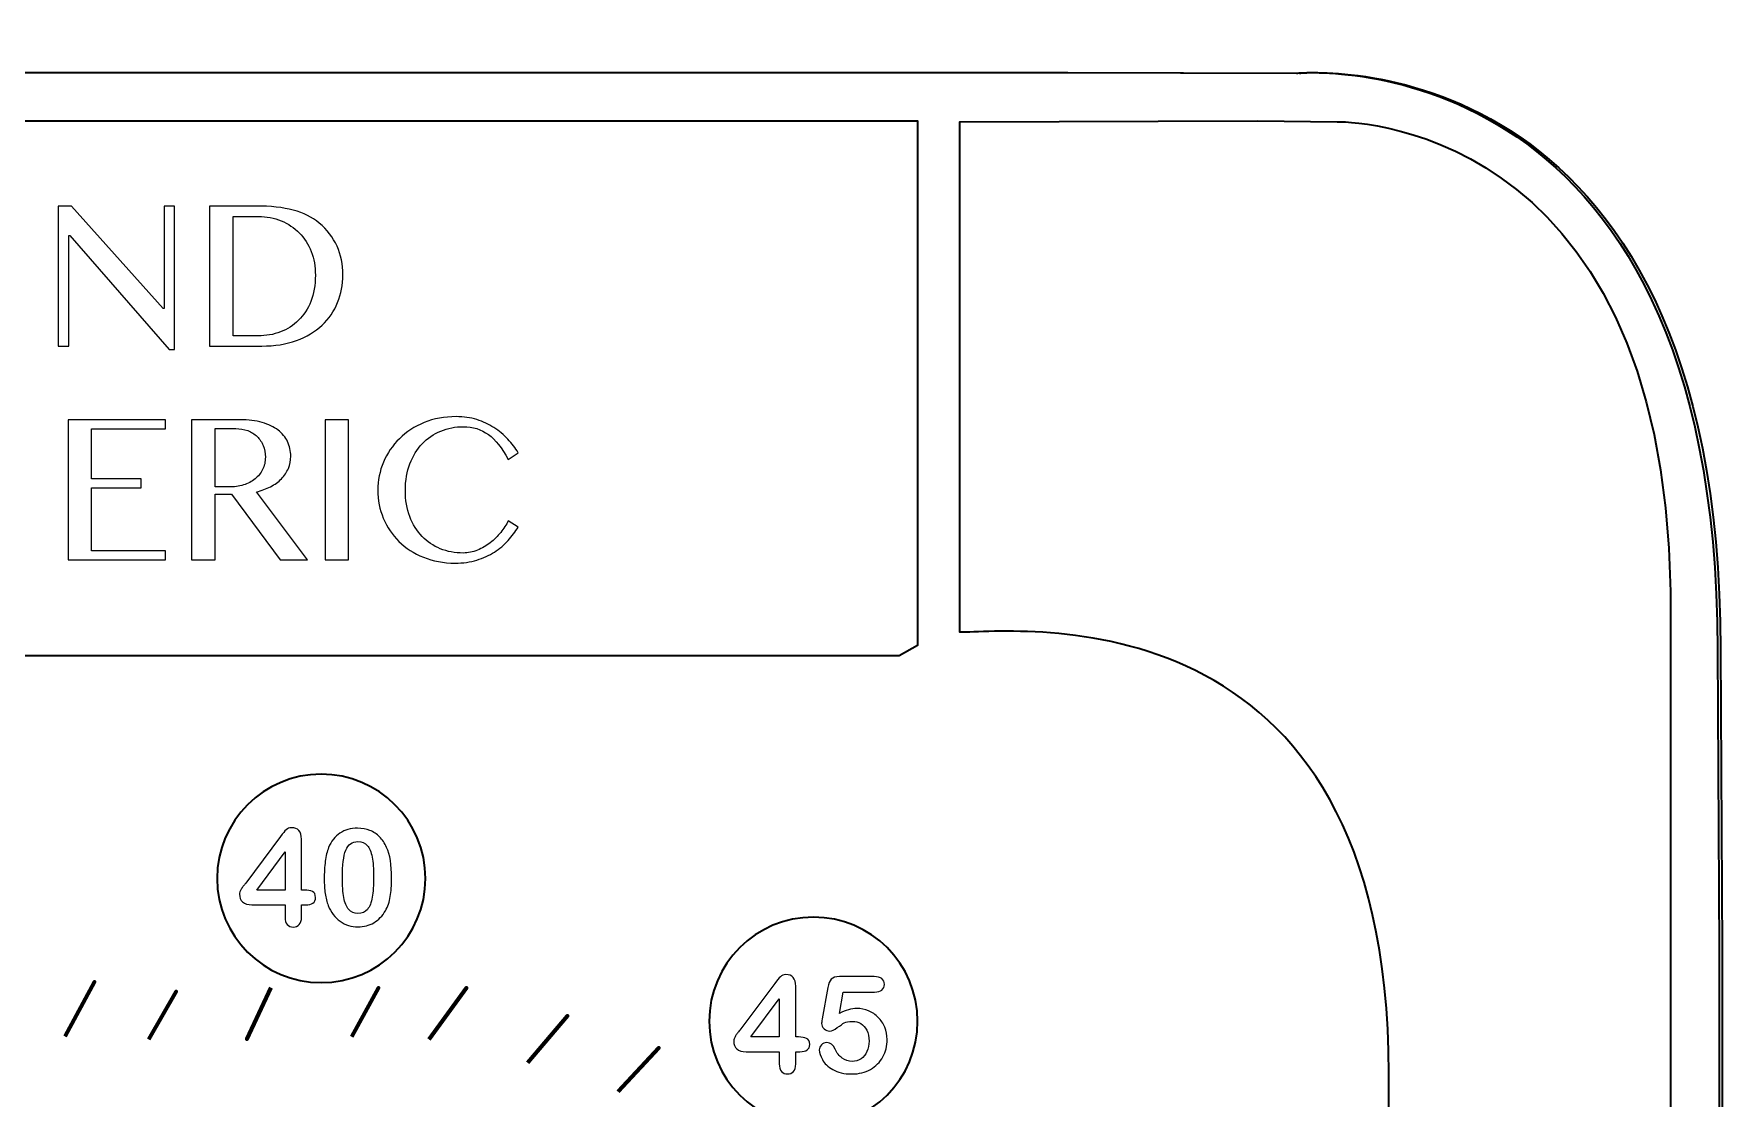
# Model space of a CAD drawing. Header units: millimetres. Extents: x -62 to 70, y -68 to 76.
# Drawn here: x 21.12 to 69.73, y 45.47 to 76.12 of the extents above; entities that cross this region are included whole.
import ezdxf

# ---------------------------------------------------------------- set-up
doc = ezdxf.new("R2010")
doc.units = ezdxf.units.MM
doc.header["$MEASUREMENT"] = 0
for name, color, linetype in [('Decorations', 7, 'Continuous'), ('Gold Things', 7, 'Continuous'), ('Parts Outlines', 7, 'Continuous'), ('Text', 7, 'Continuous')]:
    doc.layers.add(name, color=color, linetype=linetype)

msp = doc.modelspace()

# ---------------------------------------------------------------- linework, layer by layer
at = {"layer": 'Decorations', "color": 250, "lineweight": 35}
for points in [[(57.4786, 74.9836), (57.4786, 74.9836), (69.594, 76.1162), (69.594, 58.3755)], [(69.594, 58.3755), (69.594, 58.3755), (69.6453, 49.7414), (69.6453, 49.7414)]]:
    msp.add_open_spline(points, degree=3, dxfattribs=at)
for points, knots in [([(-49.979, 74.9836), (-49.979, 74.9836), (-46.3902, 74.9981), (-46.3902, 74.9981), (-46.3902, 74.9981), (-46.3902, 74.9981), (50.8, 74.9998), (50.8, 74.9998), (50.8, 74.9998), (50.8, 74.9998), (57.4786, 74.9836), (57.4786, 74.9836)], [0, 0, 0, 0, 0.25, 0.25, 0.25, 0.25, 0.5, 0.5, 0.5, 0.5, 1, 1, 1, 1]), ([(32.3983, 51.7995), (32.3983, 50.1426), (31.0554, 48.7994), (29.3983, 48.7994), (29.3983, 48.7994), (27.7416, 48.7994), (26.3984, 50.1426), (26.3984, 51.7995), (26.3984, 51.7995), (26.3984, 53.4563), (27.7416, 54.7995), (29.3983, 54.7995), (29.3983, 54.7995), (31.0554, 54.7995), (32.3983, 53.4563), (32.3983, 51.7995)], [0, 0, 0, 0, 0.2, 0.2, 0.2, 0.2, 0.4, 0.4, 0.4, 0.4, 0.6, 0.6, 0.6, 0.6, 1, 1, 1, 1]), ([(46.5666, 47.6837), (46.5666, 46.0267), (45.2237, 44.6835), (43.5666, 44.6835), (43.5666, 44.6835), (41.9099, 44.6835), (40.5667, 46.0267), (40.5667, 47.6837), (40.5667, 47.6837), (40.5667, 49.3404), (41.9099, 50.6837), (43.5666, 50.6837), (43.5666, 50.6837), (45.2237, 50.6837), (46.5666, 49.3404), (46.5666, 47.6837)], [0, 0, 0, 0, 0.2, 0.2, 0.2, 0.2, 0.4, 0.4, 0.4, 0.4, 0.6, 0.6, 0.6, 0.6, 1, 1, 1, 1]), ([(69.6453, 49.7414), (69.6453, 49.7414), (69.6453, -42.0398), (69.6453, -42.0398), (69.6453, -42.0398), (69.6453, -42.0398), (69.6453, -42.9272), (69.6453, -42.9272)], [0, 0, 0, 0, 0.3333333, 0.3333333, 0.3333333, 0.3333333, 1, 1, 1, 1])]:
    msp.add_open_spline(points, degree=3, knots=knots, dxfattribs=at)
at = {"layer": 'Decorations', "color": 250}
for points, knots in [([(28.3541, 50.6861), (28.3541, 50.6861), (28.3541, 51.0385), (28.3541, 51.0385), (28.3541, 51.0385), (28.3541, 51.0385), (27.4029, 51.0385), (27.4029, 51.0385), (27.4029, 51.0385), (27.2831, 51.0385), (27.1928, 51.0657), (27.1328, 51.12), (27.1328, 51.12), (27.0729, 51.1742), (27.0429, 51.2481), (27.0429, 51.3417), (27.0429, 51.3417), (27.0429, 51.3656), (27.0474, 51.3901), (27.0564, 51.4145), (27.0564, 51.4145), (27.065, 51.4393), (27.0784, 51.4652), (27.096, 51.4924), (27.096, 51.4924), (27.1136, 51.5194), (27.1322, 51.5456), (27.1508, 51.571), (27.1508, 51.571), (27.1701, 51.5963), (27.1935, 51.6271), (27.221, 51.6638), (27.221, 51.6638), (27.221, 51.6638), (28.2253, 53.0072), (28.2253, 53.0072), (28.2253, 53.0072), (28.2911, 53.0956), (28.3448, 53.1598), (28.3875, 53.1994), (28.3875, 53.1994), (28.4296, 53.2394), (28.4806, 53.2592), (28.5398, 53.2592), (28.5398, 53.2592), (28.7321, 53.2592), (28.8278, 53.1493), (28.8278, 52.9295), (28.8278, 52.9295), (28.8278, 52.9295), (28.8278, 51.4629), (28.8278, 51.4629), (28.8278, 51.4629), (28.8278, 51.4629), (28.9091, 51.4629), (28.9091, 51.4629), (28.9091, 51.4629), (29.0066, 51.4629), (29.0848, 51.4497), (29.1434, 51.4232), (29.1434, 51.4232), (29.202, 51.3966), (29.2316, 51.3386), (29.2316, 51.2488), (29.2316, 51.2488), (29.2316, 51.1756), (29.2075, 51.1222), (29.1592, 51.0886), (29.1592, 51.0886), (29.1114, 51.0552), (29.0394, 51.0385), (28.9436, 51.0385), (28.9436, 51.0385), (28.9436, 51.0385), (28.8278, 51.0385), (28.8278, 51.0385), (28.8278, 51.0385), (28.8278, 51.0385), (28.8278, 50.6861), (28.8278, 50.6861), (28.8278, 50.6861), (28.8278, 50.5888), (28.8065, 50.5164), (28.7634, 50.4692), (28.7634, 50.4692), (28.7203, 50.4217), (28.6632, 50.3981), (28.5908, 50.3981), (28.5908, 50.3981), (28.5202, 50.3981), (28.4633, 50.4224), (28.4192, 50.4709), (28.4192, 50.4709), (28.3758, 50.5197), (28.3541, 50.5913), (28.3541, 50.6861)], [0, 0, 0, 0, 0.04, 0.04, 0.04, 0.04, 0.08, 0.08, 0.08, 0.08, 0.12, 0.12, 0.12, 0.12, 0.16, 0.16, 0.16, 0.16, 0.2, 0.2, 0.2, 0.2, 0.24, 0.24, 0.24, 0.24, 0.28, 0.28, 0.28, 0.28, 0.32, 0.32, 0.32, 0.32, 0.36, 0.36, 0.36, 0.36, 0.4, 0.4, 0.4, 0.4, 0.44, 0.44, 0.44, 0.44, 0.48, 0.48, 0.48, 0.48, 0.52, 0.52, 0.52, 0.52, 0.56, 0.56, 0.56, 0.56, 0.6, 0.6, 0.6, 0.6, 0.64, 0.64, 0.64, 0.64, 0.68, 0.68, 0.68, 0.68, 0.72, 0.72, 0.72, 0.72, 0.76, 0.76, 0.76, 0.76, 0.8, 0.8, 0.8, 0.8, 0.84, 0.84, 0.84, 0.84, 0.88, 0.88, 0.88, 0.88, 0.92, 0.92, 0.92, 0.92, 1, 1, 1, 1]), ([(31.4237, 51.8078), (31.4237, 51.6006), (31.411, 51.4225), (31.3858, 51.2735), (31.3858, 51.2735), (31.3607, 51.1245), (31.3138, 50.9892), (31.2456, 50.868), (31.2456, 50.868), (31.1595, 50.719), (31.0485, 50.6039), (30.9121, 50.5231), (30.9121, 50.5231), (30.7757, 50.4423), (30.6241, 50.4019), (30.4574, 50.4019), (30.4574, 50.4019), (30.2651, 50.4019), (30.0932, 50.4561), (29.9409, 50.5648), (29.9409, 50.5648), (29.789, 50.6735), (29.6739, 50.8237), (29.5971, 51.0158), (29.5971, 51.0158), (29.5582, 51.1207), (29.5293, 51.2364), (29.511, 51.3636), (29.511, 51.3636), (29.4927, 51.4903), (29.4834, 51.6278), (29.4834, 51.7756), (29.4834, 51.7756), (29.4834, 51.9663), (29.4934, 52.1382), (29.5137, 52.291), (29.5137, 52.291), (29.5341, 52.4438), (29.5658, 52.5752), (29.6085, 52.6851), (29.6085, 52.6851), (29.6829, 52.867), (29.7914, 53.0057), (29.9334, 53.1009), (29.9334, 53.1009), (30.0756, 53.1963), (30.2451, 53.2441), (30.4422, 53.2441), (30.4422, 53.2441), (30.5724, 53.2441), (30.6902, 53.2229), (30.7964, 53.1805), (30.7964, 53.1805), (30.9025, 53.1383), (30.9958, 53.0765), (31.0761, 52.9948), (31.0761, 52.9948), (31.156, 52.9135), (31.2242, 52.8127), (31.2797, 52.6927), (31.2797, 52.6927), (31.3758, 52.4842), (31.4237, 52.1893), (31.4237, 51.8078)], [0, 0, 0, 0, 0.0588235, 0.0588235, 0.0588235, 0.0588235, 0.1176471, 0.1176471, 0.1176471, 0.1176471, 0.1764706, 0.1764706, 0.1764706, 0.1764706, 0.2352941, 0.2352941, 0.2352941, 0.2352941, 0.2941176, 0.2941176, 0.2941176, 0.2941176, 0.3529412, 0.3529412, 0.3529412, 0.3529412, 0.4117647, 0.4117647, 0.4117647, 0.4117647, 0.4705882, 0.4705882, 0.4705882, 0.4705882, 0.5294118, 0.5294118, 0.5294118, 0.5294118, 0.5882353, 0.5882353, 0.5882353, 0.5882353, 0.6470588, 0.6470588, 0.6470588, 0.6470588, 0.7058824, 0.7058824, 0.7058824, 0.7058824, 0.7647059, 0.7647059, 0.7647059, 0.7647059, 0.8235294, 0.8235294, 0.8235294, 0.8235294, 0.8823529, 0.8823529, 0.8823529, 0.8823529, 1, 1, 1, 1]), ([(27.5394, 51.4629), (27.5394, 51.4629), (27.5394, 51.4629), (27.5394, 51.4629), (27.5394, 51.4629), (27.5394, 51.4629), (28.3541, 51.4629), (28.3541, 51.4629), (28.3541, 51.4629), (28.3541, 51.4629), (28.3541, 52.5638), (28.3541, 52.5638), (28.3541, 52.5638), (28.3541, 52.5638), (27.5394, 51.4629), (27.5394, 51.4629)], [0, 0, 0, 0, 0.2, 0.2, 0.2, 0.2, 0.4, 0.4, 0.4, 0.4, 0.6, 0.6, 0.6, 0.6, 1, 1, 1, 1]), ([(30.9045, 51.8457), (30.9045, 51.8457), (30.9045, 51.8457), (30.9045, 51.8457), (30.9045, 51.8457), (30.9045, 52.0769), (30.8908, 52.266), (30.8628, 52.4133), (30.8628, 52.4133), (30.8349, 52.5604), (30.7881, 52.6715), (30.7226, 52.7468), (30.7226, 52.7468), (30.6572, 52.8219), (30.5662, 52.8594), (30.4498, 52.8594), (30.4498, 52.8594), (30.283, 52.8594), (30.1673, 52.7754), (30.1022, 52.6074), (30.1022, 52.6074), (30.0371, 52.4395), (30.0047, 52.1804), (30.0047, 51.8305), (30.0047, 51.8305), (30.0047, 51.593), (30.0185, 51.3985), (30.046, 51.2469), (30.046, 51.2469), (30.0739, 51.0954), (30.1208, 50.9808), (30.1866, 50.9029), (30.1866, 50.9029), (30.252, 50.8254), (30.3409, 50.7865), (30.4536, 50.7865), (30.4536, 50.7865), (30.5697, 50.7865), (30.6606, 50.827), (30.7264, 50.9078), (30.7264, 50.9078), (30.7922, 50.9886), (30.8384, 51.1041), (30.8646, 51.2545), (30.8646, 51.2545), (30.8914, 51.4049), (30.9045, 51.602), (30.9045, 51.8457)], [0, 0, 0, 0, 0.0769231, 0.0769231, 0.0769231, 0.0769231, 0.1538462, 0.1538462, 0.1538462, 0.1538462, 0.2307692, 0.2307692, 0.2307692, 0.2307692, 0.3076923, 0.3076923, 0.3076923, 0.3076923, 0.3846154, 0.3846154, 0.3846154, 0.3846154, 0.4615385, 0.4615385, 0.4615385, 0.4615385, 0.5384615, 0.5384615, 0.5384615, 0.5384615, 0.6153846, 0.6153846, 0.6153846, 0.6153846, 0.6923077, 0.6923077, 0.6923077, 0.6923077, 0.7692308, 0.7692308, 0.7692308, 0.7692308, 0.8461538, 0.8461538, 0.8461538, 0.8461538, 1, 1, 1, 1]), ([(42.5831, 46.4558), (42.5831, 46.4558), (42.5831, 46.8083), (42.5831, 46.8083), (42.5831, 46.8083), (42.5831, 46.8083), (41.6319, 46.8083), (41.6319, 46.8083), (41.6319, 46.8083), (41.512, 46.8083), (41.4217, 46.8355), (41.3618, 46.8898), (41.3618, 46.8898), (41.3018, 46.944), (41.2719, 47.0179), (41.2719, 47.1114), (41.2719, 47.1114), (41.2719, 47.1354), (41.2763, 47.1599), (41.2853, 47.1843), (41.2853, 47.1843), (41.2939, 47.2091), (41.3073, 47.235), (41.3249, 47.2622), (41.3249, 47.2622), (41.3425, 47.2892), (41.3611, 47.3154), (41.3797, 47.3407), (41.3797, 47.3407), (41.399, 47.366), (41.4224, 47.3969), (41.45, 47.4336), (41.45, 47.4336), (41.45, 47.4336), (42.4542, 48.777), (42.4542, 48.777), (42.4542, 48.777), (42.52, 48.8653), (42.5738, 48.9296), (42.6165, 48.9692), (42.6165, 48.9692), (42.6585, 49.0092), (42.7095, 49.029), (42.7688, 49.029), (42.7688, 49.029), (42.961, 49.029), (43.0568, 48.9191), (43.0568, 48.6993), (43.0568, 48.6993), (43.0568, 48.6993), (43.0568, 47.2327), (43.0568, 47.2327), (43.0568, 47.2327), (43.0568, 47.2327), (43.1381, 47.2327), (43.1381, 47.2327), (43.1381, 47.2327), (43.2356, 47.2327), (43.3138, 47.2195), (43.3723, 47.1929), (43.3723, 47.1929), (43.4309, 47.1664), (43.4605, 47.1083), (43.4605, 47.0186), (43.4605, 47.0186), (43.4605, 46.9454), (43.4364, 46.892), (43.3882, 46.8584), (43.3882, 46.8584), (43.3403, 46.825), (43.2683, 46.8083), (43.1725, 46.8083), (43.1725, 46.8083), (43.1725, 46.8083), (43.0568, 46.8083), (43.0568, 46.8083), (43.0568, 46.8083), (43.0568, 46.8083), (43.0568, 46.4558), (43.0568, 46.4558), (43.0568, 46.4558), (43.0568, 46.3585), (43.0354, 46.2862), (42.9923, 46.239), (42.9923, 46.239), (42.9493, 46.1914), (42.8921, 46.1678), (42.8197, 46.1678), (42.8197, 46.1678), (42.7491, 46.1678), (42.6923, 46.1921), (42.6482, 46.2407), (42.6482, 46.2407), (42.6048, 46.2894), (42.5831, 46.3611), (42.5831, 46.4558)], [0, 0, 0, 0, 0.04, 0.04, 0.04, 0.04, 0.08, 0.08, 0.08, 0.08, 0.12, 0.12, 0.12, 0.12, 0.16, 0.16, 0.16, 0.16, 0.2, 0.2, 0.2, 0.2, 0.24, 0.24, 0.24, 0.24, 0.28, 0.28, 0.28, 0.28, 0.32, 0.32, 0.32, 0.32, 0.36, 0.36, 0.36, 0.36, 0.4, 0.4, 0.4, 0.4, 0.44, 0.44, 0.44, 0.44, 0.48, 0.48, 0.48, 0.48, 0.52, 0.52, 0.52, 0.52, 0.56, 0.56, 0.56, 0.56, 0.6, 0.6, 0.6, 0.6, 0.64, 0.64, 0.64, 0.64, 0.68, 0.68, 0.68, 0.68, 0.72, 0.72, 0.72, 0.72, 0.76, 0.76, 0.76, 0.76, 0.8, 0.8, 0.8, 0.8, 0.84, 0.84, 0.84, 0.84, 0.88, 0.88, 0.88, 0.88, 0.92, 0.92, 0.92, 0.92, 1, 1, 1, 1]), ([(45.3267, 48.525), (45.3267, 48.525), (44.4265, 48.525), (44.4265, 48.525), (44.4265, 48.525), (44.4265, 48.525), (44.3187, 47.9111), (44.3187, 47.9111), (44.3187, 47.9111), (44.4982, 48.007), (44.6636, 48.0551), (44.8151, 48.0551), (44.8151, 48.0551), (44.9364, 48.0551), (45.0498, 48.0323), (45.1552, 47.9868), (45.1552, 47.9868), (45.2609, 47.9414), (45.3533, 47.8785), (45.4328, 47.7982), (45.4328, 47.7982), (45.5124, 47.7181), (45.5751, 47.623), (45.6206, 47.5131), (45.6206, 47.5131), (45.6661, 47.4032), (45.6888, 47.2851), (45.6888, 47.1588), (45.6888, 47.1588), (45.6888, 46.9757), (45.6475, 46.809), (45.5655, 46.6586), (45.5655, 46.6586), (45.4835, 46.5082), (45.365, 46.3888), (45.2103, 46.3005), (45.2103, 46.3005), (45.0556, 46.2121), (44.8772, 46.1678), (44.6749, 46.1678), (44.6749, 46.1678), (44.4486, 46.1678), (44.2653, 46.2095), (44.1244, 46.2929), (44.1244, 46.2929), (43.9835, 46.3763), (43.8839, 46.4719), (43.825, 46.58), (43.825, 46.58), (43.7665, 46.6879), (43.7368, 46.7824), (43.7368, 46.8632), (43.7368, 46.8632), (43.7368, 46.9125), (43.7575, 46.9592), (43.7985, 47.0034), (43.7985, 47.0034), (43.8395, 47.0477), (43.8912, 47.0698), (43.9532, 47.0698), (43.9532, 47.0698), (44.0593, 47.0698), (44.1378, 47.0084), (44.1899, 46.886), (44.1899, 46.886), (44.2405, 46.7735), (44.3087, 46.6862), (44.3945, 46.6234), (44.3945, 46.6234), (44.4803, 46.5611), (44.5764, 46.5297), (44.6825, 46.5297), (44.6825, 46.5297), (44.78, 46.5297), (44.8651, 46.5551), (44.9385, 46.6055), (44.9385, 46.6055), (45.0115, 46.656), (45.068, 46.7256), (45.108, 46.814), (45.108, 46.814), (45.1476, 46.9023), (45.1676, 47.0028), (45.1676, 47.1152), (45.1676, 47.1152), (45.1676, 47.2365), (45.1459, 47.34), (45.1032, 47.426), (45.1032, 47.426), (45.0604, 47.5119), (45.0026, 47.576), (44.9309, 47.6184), (44.9309, 47.6184), (44.8585, 47.6606), (44.7786, 47.6818), (44.6901, 47.6818), (44.6901, 47.6818), (44.5816, 47.6818), (44.5037, 47.6685), (44.4569, 47.642), (44.4569, 47.642), (44.4103, 47.6155), (44.3432, 47.5691), (44.2553, 47.5026), (44.2553, 47.5026), (44.1675, 47.4365), (44.0951, 47.4032), (44.0383, 47.4032), (44.0383, 47.4032), (43.9766, 47.4032), (43.9215, 47.4256), (43.8733, 47.4706), (43.8733, 47.4706), (43.8254, 47.5154), (43.8016, 47.5662), (43.8016, 47.623), (43.8016, 47.623), (43.8016, 47.6294), (43.8085, 47.6723), (43.8223, 47.7519), (43.8223, 47.7519), (43.8223, 47.7519), (43.9814, 48.6595), (43.9814, 48.6595), (43.9814, 48.6595), (43.9993, 48.7682), (44.0317, 48.8471), (44.08, 48.8964), (44.08, 48.8964), (44.1282, 48.9456), (44.206, 48.9702), (44.3149, 48.9702), (44.3149, 48.9702), (44.3149, 48.9702), (45.3154, 48.9702), (45.3154, 48.9702), (45.3154, 48.9702), (45.5124, 48.9702), (45.611, 48.8951), (45.611, 48.7448), (45.611, 48.7448), (45.611, 48.6791), (45.5868, 48.6261), (45.539, 48.5856), (45.539, 48.5856), (45.4911, 48.5451), (45.4201, 48.525), (45.3267, 48.525)], [0, 0, 0, 0, 0.0263158, 0.0263158, 0.0263158, 0.0263158, 0.0526316, 0.0526316, 0.0526316, 0.0526316, 0.0789474, 0.0789474, 0.0789474, 0.0789474, 0.1052632, 0.1052632, 0.1052632, 0.1052632, 0.1315789, 0.1315789, 0.1315789, 0.1315789, 0.1578947, 0.1578947, 0.1578947, 0.1578947, 0.1842105, 0.1842105, 0.1842105, 0.1842105, 0.2105263, 0.2105263, 0.2105263, 0.2105263, 0.2368421, 0.2368421, 0.2368421, 0.2368421, 0.2631579, 0.2631579, 0.2631579, 0.2631579, 0.2894737, 0.2894737, 0.2894737, 0.2894737, 0.3157895, 0.3157895, 0.3157895, 0.3157895, 0.3421053, 0.3421053, 0.3421053, 0.3421053, 0.3684211, 0.3684211, 0.3684211, 0.3684211, 0.3947368, 0.3947368, 0.3947368, 0.3947368, 0.4210526, 0.4210526, 0.4210526, 0.4210526, 0.4473684, 0.4473684, 0.4473684, 0.4473684, 0.4736842, 0.4736842, 0.4736842, 0.4736842, 0.5, 0.5, 0.5, 0.5, 0.5263158, 0.5263158, 0.5263158, 0.5263158, 0.5526316, 0.5526316, 0.5526316, 0.5526316, 0.5789474, 0.5789474, 0.5789474, 0.5789474, 0.6052632, 0.6052632, 0.6052632, 0.6052632, 0.6315789, 0.6315789, 0.6315789, 0.6315789, 0.6578947, 0.6578947, 0.6578947, 0.6578947, 0.6842105, 0.6842105, 0.6842105, 0.6842105, 0.7105263, 0.7105263, 0.7105263, 0.7105263, 0.7368421, 0.7368421, 0.7368421, 0.7368421, 0.7631579, 0.7631579, 0.7631579, 0.7631579, 0.7894737, 0.7894737, 0.7894737, 0.7894737, 0.8157895, 0.8157895, 0.8157895, 0.8157895, 0.8421053, 0.8421053, 0.8421053, 0.8421053, 0.8684211, 0.8684211, 0.8684211, 0.8684211, 0.8947368, 0.8947368, 0.8947368, 0.8947368, 0.9210526, 0.9210526, 0.9210526, 0.9210526, 0.9473684, 0.9473684, 0.9473684, 0.9473684, 1, 1, 1, 1]), ([(41.7683, 47.2327), (41.7683, 47.2327), (41.7683, 47.2327), (41.7683, 47.2327), (41.7683, 47.2327), (41.7683, 47.2327), (42.5831, 47.2327), (42.5831, 47.2327), (42.5831, 47.2327), (42.5831, 47.2327), (42.5831, 48.3336), (42.5831, 48.3336), (42.5831, 48.3336), (42.5831, 48.3336), (41.7683, 47.2327), (41.7683, 47.2327)], [0, 0, 0, 0, 0.2, 0.2, 0.2, 0.2, 0.4, 0.4, 0.4, 0.4, 0.6, 0.6, 0.6, 0.6, 1, 1, 1, 1])]:
    msp.add_open_spline(points, degree=3, knots=knots, dxfattribs=at)
at = {"layer": 'Decorations', "lineweight": 70}
for points in [[(22.0265, 47.2547), (22.0265, 47.2547), (22.8644, 48.8181), (22.8644, 48.8181), (22.8644, 48.8181), (22.8644, 48.8181), (22.0265, 47.2547), (22.0265, 47.2547)], [(30.28, 47.2426), (30.28, 47.2426), (31.0444, 48.6444), (31.0444, 48.6444), (31.0444, 48.6444), (31.0444, 48.6444), (30.28, 47.2426), (30.28, 47.2426)], [(32.4996, 47.1729), (32.4996, 47.1729), (33.58, 48.6444), (33.58, 48.6444), (33.58, 48.6444), (33.58, 48.6444), (32.4996, 47.1729), (32.4996, 47.1729)], [(24.4298, 47.1729), (24.4298, 47.1729), (25.2236, 48.538), (25.2236, 48.538), (25.2236, 48.538), (25.2236, 48.538), (24.4298, 47.1729), (24.4298, 47.1729)], [(35.3439, 46.5005), (35.3439, 46.5005), (36.4904, 47.8454), (36.4904, 47.8454), (36.4904, 47.8454), (36.4904, 47.8454), (35.3439, 46.5005), (35.3439, 46.5005)], [(37.9456, 45.6626), (37.9456, 45.6626), (39.1142, 46.9194), (39.1142, 46.9194), (39.1142, 46.9194), (39.1142, 46.9194), (37.9456, 45.6626), (37.9456, 45.6626)]]:
    msp.add_open_spline(points, degree=3, knots=[0, 0, 0, 0, 0.3333333, 0.3333333, 0.3333333, 0.3333333, 1, 1, 1, 1], dxfattribs=at)
at = {"layer": 'Decorations', "color": 250, "lineweight": 106}
msp.add_open_spline([(27.9467, 48.6444), (27.9467, 48.6444), (27.252, 47.1729), (27.252, 47.1729), (27.252, 47.1729), (27.252, 47.1729), (27.9467, 48.6444), (27.9467, 48.6444)], degree=3, knots=[0, 0, 0, 0, 0.3333333, 0.3333333, 0.3333333, 0.3333333, 1, 1, 1, 1], dxfattribs=at)
at = {"layer": 'Gold Things', "color": 250, "lineweight": 35}
for points in [[(57.5665, 74.9836), (57.5665, 74.9836), (69.6818, 76.1162), (69.6818, 58.3755)], [(69.6818, 58.3755), (69.6818, 58.3755), (69.7332, 49.7414), (69.7332, 49.7414)]]:
    msp.add_open_spline(points, degree=3, dxfattribs=at)
for points, knots in [([(-49.8911, 74.9836), (-49.8911, 74.9836), (-46.3024, 74.9981), (-46.3024, 74.9981), (-46.3024, 74.9981), (-46.3024, 74.9981), (50.8878, 74.9998), (50.8878, 74.9998), (50.8878, 74.9998), (50.8878, 74.9998), (57.5665, 74.9836), (57.5665, 74.9836)], [0, 0, 0, 0, 0.25, 0.25, 0.25, 0.25, 0.5, 0.5, 0.5, 0.5, 1, 1, 1, 1]), ([(69.7332, 49.7414), (69.7332, 49.7414), (69.7332, -42.0398), (69.7332, -42.0398), (69.7332, -42.0398), (69.7332, -42.0398), (69.7332, -42.9272), (69.7332, -42.9272)], [0, 0, 0, 0, 0.3333333, 0.3333333, 0.3333333, 0.3333333, 1, 1, 1, 1])]:
    msp.add_open_spline(points, degree=3, knots=knots, dxfattribs=at)
at = {"layer": 'Gold Things', "color": 41, "lineweight": 35}
for points, knots in [([(-38.923, 73.6128), (-38.923, 73.6128), (-38.923, 58.7374), (-38.923, 58.7374), (-38.923, 58.7374), (-38.923, 58.7374), (-38.6291, 58.2083), (-38.6291, 58.2083), (-38.6291, 58.2083), (-38.6291, 58.2083), (-38.2763, 58.2083), (-38.2763, 58.2083), (-38.2763, 58.2083), (-38.2763, 58.2083), (46.0375, 58.2083), (46.0375, 58.2083), (46.0375, 58.2083), (46.0375, 58.2083), (46.5666, 58.5023), (46.5666, 58.5023), (46.5666, 58.5023), (46.5666, 58.5023), (46.5666, 59.2079), (46.5666, 59.2079), (46.5666, 59.2079), (46.5666, 59.2079), (46.5666, 73.6128), (46.5666, 73.6128), (46.5666, 73.6128), (46.5666, 73.6128), (-38.923, 73.6128), (-38.923, 73.6128)], [0, 0, 0, 0, 0.1111111, 0.1111111, 0.1111111, 0.1111111, 0.2222222, 0.2222222, 0.2222222, 0.2222222, 0.3333333, 0.3333333, 0.3333333, 0.3333333, 0.4444444, 0.4444444, 0.4444444, 0.4444444, 0.5555556, 0.5555556, 0.5555556, 0.5555556, 0.6666667, 0.6666667, 0.6666667, 0.6666667, 0.7777778, 0.7777778, 0.7777778, 0.7777778, 1, 1, 1, 1]), ([(47.7831, -52.9221), (67.3788, -52.9221), (68.2459, -42.9269), (68.2459, -42.9269), (68.2459, -42.9269), (68.2459, -42.9269), (68.2459, -41.6277), (68.2459, -41.6277), (68.2459, -41.6277), (68.2459, -41.6277), (68.2459, 51.1968), (68.2459, 51.1968), (68.2459, 51.1968), (68.2459, 51.1968), (68.2459, 60.0604), (68.2459, 60.0604), (68.2459, 60.0604), (68.0368, 73.772), (58.651, 73.5836), (58.651, 73.5836), (58.651, 73.5836), (58.651, 73.5836), (56.3562, 73.6128), (56.3562, 73.6128), (56.3562, 73.6128), (56.3562, 73.6128), (47.7834, 73.5836), (47.7834, 73.5836), (47.7834, 73.5836), (47.7834, 73.5836), (47.7834, 58.8845), (47.7834, 58.8845), (47.7834, 58.8845), (49.4068, 58.8845), (60.132, 60.178), (60.132, 46.1859), (60.132, 46.1859), (60.132, -37.3334), (60.132, -37.3334), (60.132, -37.3334), (60.132, -37.3334), (60.132, -37.3334), (60.132, -36.9534), (60.132, -36.9534), (60.132, -36.9534), (60.132, -36.9534), (59.4089, -41.4968), (56.504, -43.4802), (56.504, -43.4802), (50.9922, -47.2436), (47.7834, -46.9487), (47.7834, -46.9487), (47.7834, -46.9487), (47.7834, -46.9487), (47.7834, -53.1223), (47.7834, -53.1223), (47.7834, -53.1223), (47.7834, -53.1223), (47.7831, -52.9221), (47.7831, -52.9221)], [0, 0, 0, 0, 0.0625, 0.0625, 0.0625, 0.0625, 0.125, 0.125, 0.125, 0.125, 0.1875, 0.1875, 0.1875, 0.1875, 0.25, 0.25, 0.25, 0.25, 0.3125, 0.3125, 0.3125, 0.3125, 0.375, 0.375, 0.375, 0.375, 0.4375, 0.4375, 0.4375, 0.4375, 0.5, 0.5, 0.5, 0.5, 0.5625, 0.5625, 0.5625, 0.5625, 0.625, 0.625, 0.625, 0.625, 0.6875, 0.6875, 0.6875, 0.6875, 0.75, 0.75, 0.75, 0.75, 0.8125, 0.8125, 0.8125, 0.8125, 0.875, 0.875, 0.875, 0.875, 1, 1, 1, 1])]:
    msp.add_open_spline(points, degree=3, knots=knots, dxfattribs=at)
at = {"layer": 'Parts Outlines', "color": 250, "lineweight": 35}
for points in [[(57.4786, 74.9838), (57.4786, 74.9838), (69.594, 76.1164), (69.594, 58.3757)], [(69.594, 58.3757), (69.594, 58.3757), (69.6453, 49.7416), (69.6453, 49.7416)]]:
    msp.add_open_spline(points, degree=3, dxfattribs=at)
for points, knots in [([(-49.979, 74.9838), (-49.979, 74.9838), (-46.3902, 74.9983), (-46.3902, 74.9983), (-46.3902, 74.9983), (-46.3902, 74.9983), (50.8, 75), (50.8, 75), (50.8, 75), (50.8, 75), (57.4786, 74.9838), (57.4786, 74.9838)], [0, 0, 0, 0, 0.25, 0.25, 0.25, 0.25, 0.5, 0.5, 0.5, 0.5, 1, 1, 1, 1]), ([(69.6453, 49.7416), (69.6453, 49.7416), (69.6453, -42.0398), (69.6453, -42.0398), (69.6453, -42.0398), (69.6453, -42.0398), (69.6453, -42.9269), (69.6453, -42.9269)], [0, 0, 0, 0, 0.3333333, 0.3333333, 0.3333333, 0.3333333, 1, 1, 1, 1])]:
    msp.add_open_spline(points, degree=3, knots=knots, dxfattribs=at)
at = {"layer": 'Text', "color": 250, "lineweight": 35}
for points in [[(57.4786, 74.9838), (57.4786, 74.9838), (69.594, 76.1164), (69.594, 58.3757)], [(69.594, 58.3757), (69.594, 58.3757), (69.6453, 49.7416), (69.6453, 49.7416)]]:
    msp.add_open_spline(points, degree=3, dxfattribs=at)
for points, knots in [([(-49.979, 74.9838), (-49.979, 74.9838), (-46.3902, 74.9983), (-46.3902, 74.9983), (-46.3902, 74.9983), (-46.3902, 74.9983), (50.8, 75), (50.8, 75), (50.8, 75), (50.8, 75), (57.4786, 74.9838), (57.4786, 74.9838)], [0, 0, 0, 0, 0.25, 0.25, 0.25, 0.25, 0.5, 0.5, 0.5, 0.5, 1, 1, 1, 1]), ([(69.6453, 49.7416), (69.6453, 49.7416), (69.6453, -42.0398), (69.6453, -42.0398), (69.6453, -42.0398), (69.6453, -42.0398), (69.6453, -42.9269), (69.6453, -42.9269)], [0, 0, 0, 0, 0.3333333, 0.3333333, 0.3333333, 0.3333333, 1, 1, 1, 1])]:
    msp.add_open_spline(points, degree=3, knots=knots, dxfattribs=at)
at = {"layer": 'Text', "color": 250}
for points, knots in [([(21.8243, 71.1556), (21.8243, 71.1556), (22.2046, 71.1556), (22.2046, 71.1556), (22.2046, 71.1556), (22.2046, 71.1556), (24.8463, 68.208), (24.8463, 68.208), (24.8463, 68.208), (24.8463, 68.208), (24.8753, 68.208), (24.8753, 68.208), (24.8753, 68.208), (24.8753, 68.208), (24.8753, 71.1556), (24.8753, 71.1556), (24.8753, 71.1556), (24.8753, 71.1556), (25.1729, 71.1556), (25.1729, 71.1556), (25.1729, 71.1556), (25.1729, 71.1556), (25.1729, 67.0298), (25.1729, 67.0298), (25.1729, 67.0298), (25.1729, 67.0298), (25.0158, 67.0298), (25.0158, 67.0298), (25.0158, 67.0298), (25.0158, 67.0298), (22.155, 70.3081), (22.155, 70.3081), (22.155, 70.3081), (22.155, 70.3081), (22.1302, 70.3081), (22.1302, 70.3081), (22.1302, 70.3081), (22.1302, 70.3081), (22.1302, 67.1249), (22.1302, 67.1249), (22.1302, 67.1249), (22.1302, 67.1249), (21.8243, 67.1249), (21.8243, 67.1249), (21.8243, 67.1249), (21.8243, 67.1249), (21.8243, 71.1556), (21.8243, 71.1556)], [0, 0, 0, 0, 0.0769231, 0.0769231, 0.0769231, 0.0769231, 0.1538462, 0.1538462, 0.1538462, 0.1538462, 0.2307692, 0.2307692, 0.2307692, 0.2307692, 0.3076923, 0.3076923, 0.3076923, 0.3076923, 0.3846154, 0.3846154, 0.3846154, 0.3846154, 0.4615385, 0.4615385, 0.4615385, 0.4615385, 0.5384615, 0.5384615, 0.5384615, 0.5384615, 0.6153846, 0.6153846, 0.6153846, 0.6153846, 0.6923077, 0.6923077, 0.6923077, 0.6923077, 0.7692308, 0.7692308, 0.7692308, 0.7692308, 0.8461538, 0.8461538, 0.8461538, 0.8461538, 1, 1, 1, 1]), ([(26.1817, 71.1556), (26.1817, 71.1556), (27.5252, 71.1556), (27.5252, 71.1556), (27.5252, 71.1556), (27.9387, 71.1556), (28.2942, 71.117), (28.5918, 71.0399), (28.5918, 71.0399), (28.8895, 70.9627), (29.1375, 70.8387), (29.336, 70.6678), (29.336, 70.6678), (29.5647, 70.4749), (29.7363, 70.253), (29.8507, 70.0022), (29.8507, 70.0022), (29.9651, 69.7514), (30.0222, 69.4758), (30.0222, 69.1754), (30.0222, 69.1754), (30.0222, 68.8915), (29.9713, 68.6256), (29.8693, 68.3775), (29.8693, 68.3775), (29.7673, 68.1295), (29.6171, 67.9124), (29.4187, 67.7264), (29.4187, 67.7264), (29.2202, 67.5403), (28.9756, 67.3936), (28.6849, 67.2861), (28.6849, 67.2861), (28.3941, 67.1786), (28.0613, 67.1249), (27.6865, 67.1249), (27.6865, 67.1249), (27.6865, 67.1249), (26.1817, 67.1249), (26.1817, 67.1249), (26.1817, 67.1249), (26.1817, 67.1249), (26.1817, 71.1556), (26.1817, 71.1556)], [0, 0, 0, 0, 0.0833333, 0.0833333, 0.0833333, 0.0833333, 0.1666667, 0.1666667, 0.1666667, 0.1666667, 0.25, 0.25, 0.25, 0.25, 0.3333333, 0.3333333, 0.3333333, 0.3333333, 0.4166667, 0.4166667, 0.4166667, 0.4166667, 0.5, 0.5, 0.5, 0.5, 0.5833333, 0.5833333, 0.5833333, 0.5833333, 0.6666667, 0.6666667, 0.6666667, 0.6666667, 0.75, 0.75, 0.75, 0.75, 0.8333333, 0.8333333, 0.8333333, 0.8333333, 1, 1, 1, 1]), ([(26.8596, 67.4184), (26.8596, 67.4184), (26.8596, 67.4184), (26.8596, 67.4184), (26.8596, 67.4184), (26.8596, 67.4184), (27.579, 67.4184), (27.579, 67.4184), (27.579, 67.4184), (27.8077, 67.4184), (28.022, 67.4563), (28.2218, 67.5321), (28.2218, 67.5321), (28.4217, 67.6079), (28.596, 67.7195), (28.7448, 67.8669), (28.7448, 67.8669), (28.8936, 68.0144), (29.0115, 68.1963), (29.0983, 68.4126), (29.0983, 68.4126), (29.1851, 68.629), (29.2285, 68.8791), (29.2285, 69.163), (29.2285, 69.163), (29.2285, 69.411), (29.1878, 69.6391), (29.1065, 69.8472), (29.1065, 69.8472), (29.0252, 70.0553), (28.9115, 70.2337), (28.7655, 70.3826), (28.7655, 70.3826), (28.6194, 70.5314), (28.4458, 70.6478), (28.2446, 70.7319), (28.2446, 70.7319), (28.0434, 70.8159), (27.8229, 70.858), (27.5831, 70.858), (27.5831, 70.858), (27.5831, 70.858), (26.8596, 70.858), (26.8596, 70.858), (26.8596, 70.858), (26.8596, 70.858), (26.8596, 67.4184), (26.8596, 67.4184)], [0, 0, 0, 0, 0.0769231, 0.0769231, 0.0769231, 0.0769231, 0.1538462, 0.1538462, 0.1538462, 0.1538462, 0.2307692, 0.2307692, 0.2307692, 0.2307692, 0.3076923, 0.3076923, 0.3076923, 0.3076923, 0.3846154, 0.3846154, 0.3846154, 0.3846154, 0.4615385, 0.4615385, 0.4615385, 0.4615385, 0.5384615, 0.5384615, 0.5384615, 0.5384615, 0.6153846, 0.6153846, 0.6153846, 0.6153846, 0.6923077, 0.6923077, 0.6923077, 0.6923077, 0.7692308, 0.7692308, 0.7692308, 0.7692308, 0.8461538, 0.8461538, 0.8461538, 0.8461538, 1, 1, 1, 1]), ([(24.9108, 65.0025), (24.9108, 65.0025), (24.9108, 64.7421), (24.9108, 64.7421), (24.9108, 64.7421), (24.9108, 64.7421), (22.7858, 64.7421), (22.7858, 64.7421), (22.7858, 64.7421), (22.7858, 64.7421), (22.7858, 63.2993), (22.7858, 63.2993), (22.7858, 63.2993), (22.7858, 63.2993), (24.208, 63.2993), (24.208, 63.2993), (24.208, 63.2993), (24.208, 63.2993), (24.208, 63.0388), (24.208, 63.0388), (24.208, 63.0388), (24.208, 63.0388), (22.7858, 63.0388), (22.7858, 63.0388), (22.7858, 63.0388), (22.7858, 63.0388), (22.7858, 61.2322), (22.7858, 61.2322), (22.7858, 61.2322), (22.7858, 61.2322), (24.9108, 61.2322), (24.9108, 61.2322), (24.9108, 61.2322), (24.9108, 61.2322), (24.9108, 60.9718), (24.9108, 60.9718), (24.9108, 60.9718), (24.9108, 60.9718), (22.1078, 60.9718), (22.1078, 60.9718), (22.1078, 60.9718), (22.1078, 60.9718), (22.1078, 65.0025), (22.1078, 65.0025), (22.1078, 65.0025), (22.1078, 65.0025), (24.9108, 65.0025), (24.9108, 65.0025)], [0, 0, 0, 0, 0.0769231, 0.0769231, 0.0769231, 0.0769231, 0.1538462, 0.1538462, 0.1538462, 0.1538462, 0.2307692, 0.2307692, 0.2307692, 0.2307692, 0.3076923, 0.3076923, 0.3076923, 0.3076923, 0.3846154, 0.3846154, 0.3846154, 0.3846154, 0.4615385, 0.4615385, 0.4615385, 0.4615385, 0.5384615, 0.5384615, 0.5384615, 0.5384615, 0.6153846, 0.6153846, 0.6153846, 0.6153846, 0.6923077, 0.6923077, 0.6923077, 0.6923077, 0.7692308, 0.7692308, 0.7692308, 0.7692308, 0.8461538, 0.8461538, 0.8461538, 0.8461538, 1, 1, 1, 1]), ([(25.6632, 65.0025), (25.6632, 65.0025), (27.0605, 65.0025), (27.0605, 65.0025), (27.0605, 65.0025), (27.303, 65.0025), (27.5152, 64.9763), (27.6972, 64.924), (27.6972, 64.924), (27.8791, 64.8716), (28.0306, 64.7993), (28.1519, 64.7069), (28.1519, 64.7069), (28.2732, 64.6146), (28.3648, 64.5037), (28.4268, 64.3741), (28.4268, 64.3741), (28.4888, 64.2446), (28.5198, 64.104), (28.5198, 63.9525), (28.5198, 63.9525), (28.5198, 63.8257), (28.4964, 63.7079), (28.4496, 63.599), (28.4496, 63.599), (28.4027, 63.4901), (28.3359, 63.3916), (28.2491, 63.3034), (28.2491, 63.3034), (28.1622, 63.2152), (28.0582, 63.1394), (27.9369, 63.076), (27.9369, 63.076), (27.8157, 63.0126), (27.682, 62.963), (27.5359, 62.9272), (27.5359, 62.9272), (27.5359, 62.9272), (29.0035, 60.9718), (29.0035, 60.9718), (29.0035, 60.9718), (29.0035, 60.9718), (28.218, 60.9718), (28.218, 60.9718), (28.218, 60.9718), (28.218, 60.9718), (26.8166, 62.8652), (26.8166, 62.8652), (26.8166, 62.8652), (26.8166, 62.8652), (26.3412, 62.8652), (26.3412, 62.8652), (26.3412, 62.8652), (26.3412, 62.8652), (26.3412, 60.9718), (26.3412, 60.9718), (26.3412, 60.9718), (26.3412, 60.9718), (25.6632, 60.9718), (25.6632, 60.9718), (25.6632, 60.9718), (25.6632, 60.9718), (25.6632, 65.0025), (25.6632, 65.0025)], [0, 0, 0, 0, 0.0588235, 0.0588235, 0.0588235, 0.0588235, 0.1176471, 0.1176471, 0.1176471, 0.1176471, 0.1764706, 0.1764706, 0.1764706, 0.1764706, 0.2352941, 0.2352941, 0.2352941, 0.2352941, 0.2941176, 0.2941176, 0.2941176, 0.2941176, 0.3529412, 0.3529412, 0.3529412, 0.3529412, 0.4117647, 0.4117647, 0.4117647, 0.4117647, 0.4705882, 0.4705882, 0.4705882, 0.4705882, 0.5294118, 0.5294118, 0.5294118, 0.5294118, 0.5882353, 0.5882353, 0.5882353, 0.5882353, 0.6470588, 0.6470588, 0.6470588, 0.6470588, 0.7058824, 0.7058824, 0.7058824, 0.7058824, 0.7647059, 0.7647059, 0.7647059, 0.7647059, 0.8235294, 0.8235294, 0.8235294, 0.8235294, 0.8823529, 0.8823529, 0.8823529, 0.8823529, 1, 1, 1, 1]), ([(26.3412, 63.0678), (26.3412, 63.0678), (26.3412, 63.0678), (26.3412, 63.0678), (26.3412, 63.0678), (26.3412, 63.0678), (26.7339, 63.0678), (26.7339, 63.0678), (26.7339, 63.0678), (26.8855, 63.0678), (27.026, 63.0877), (27.1556, 63.1277), (27.1556, 63.1277), (27.2851, 63.1677), (27.3967, 63.2248), (27.4904, 63.2993), (27.4904, 63.2993), (27.5842, 63.3737), (27.6572, 63.4639), (27.7096, 63.57), (27.7096, 63.57), (27.7619, 63.6762), (27.7881, 63.7954), (27.7881, 63.9276), (27.7881, 63.9276), (27.7881, 64.0489), (27.7674, 64.1598), (27.7261, 64.2604), (27.7261, 64.2604), (27.6847, 64.361), (27.6262, 64.4479), (27.5504, 64.5209), (27.5504, 64.5209), (27.4746, 64.5939), (27.3843, 64.6504), (27.2796, 64.6904), (27.2796, 64.6904), (27.1749, 64.7304), (27.0605, 64.7503), (26.9365, 64.7503), (26.9365, 64.7503), (26.9365, 64.7503), (26.3412, 64.7503), (26.3412, 64.7503), (26.3412, 64.7503), (26.3412, 64.7503), (26.3412, 63.0678), (26.3412, 63.0678)], [0, 0, 0, 0, 0.0769231, 0.0769231, 0.0769231, 0.0769231, 0.1538462, 0.1538462, 0.1538462, 0.1538462, 0.2307692, 0.2307692, 0.2307692, 0.2307692, 0.3076923, 0.3076923, 0.3076923, 0.3076923, 0.3846154, 0.3846154, 0.3846154, 0.3846154, 0.4615385, 0.4615385, 0.4615385, 0.4615385, 0.5384615, 0.5384615, 0.5384615, 0.5384615, 0.6153846, 0.6153846, 0.6153846, 0.6153846, 0.6923077, 0.6923077, 0.6923077, 0.6923077, 0.7692308, 0.7692308, 0.7692308, 0.7692308, 0.8461538, 0.8461538, 0.8461538, 0.8461538, 1, 1, 1, 1]), ([(29.5079, 65.0025), (29.5079, 65.0025), (30.1859, 65.0025), (30.1859, 65.0025), (30.1859, 65.0025), (30.1859, 65.0025), (30.1859, 60.9718), (30.1859, 60.9718), (30.1859, 60.9718), (30.1859, 60.9718), (29.5079, 60.9718), (29.5079, 60.9718), (29.5079, 60.9718), (29.5079, 60.9718), (29.5079, 65.0025), (29.5079, 65.0025)], [0, 0, 0, 0, 0.2, 0.2, 0.2, 0.2, 0.4, 0.4, 0.4, 0.4, 0.6, 0.6, 0.6, 0.6, 1, 1, 1, 1]), ([(31.8189, 62.9727), (31.8189, 62.6915), (31.8616, 62.4387), (31.947, 62.2141), (31.947, 62.2141), (32.0325, 61.9894), (32.1496, 61.8), (32.2984, 61.6456), (32.2984, 61.6456), (32.4472, 61.4913), (32.6229, 61.3728), (32.8255, 61.2901), (32.8255, 61.2901), (33.0281, 61.2074), (33.2479, 61.1661), (33.4849, 61.1661), (33.4849, 61.1661), (33.6255, 61.1661), (33.7619, 61.1936), (33.8942, 61.2487), (33.8942, 61.2487), (34.0265, 61.3039), (34.1491, 61.3755), (34.2621, 61.4637), (34.2621, 61.4637), (34.3751, 61.5519), (34.4757, 61.6511), (34.5639, 61.7614), (34.5639, 61.7614), (34.6521, 61.8716), (34.7251, 61.9832), (34.783, 62.0962), (34.783, 62.0962), (34.783, 62.0962), (35.0683, 61.9143), (35.0683, 61.9143), (35.0683, 61.9143), (34.9856, 61.7793), (34.8878, 61.6491), (34.7748, 61.5237), (34.7748, 61.5237), (34.6618, 61.3983), (34.5308, 61.288), (34.382, 61.1929), (34.382, 61.1929), (34.2332, 61.0978), (34.0651, 61.0214), (33.8777, 60.9635), (33.8777, 60.9635), (33.6902, 60.9056), (33.4808, 60.8767), (33.2493, 60.8767), (33.2493, 60.8767), (32.9158, 60.8767), (32.6119, 60.9325), (32.3377, 61.0441), (32.3377, 61.0441), (32.0635, 61.1557), (31.8292, 61.3073), (31.6349, 61.4989), (31.6349, 61.4989), (31.4406, 61.6904), (31.2904, 61.913), (31.1843, 62.1665), (31.1843, 62.1665), (31.0782, 62.4201), (31.0251, 62.6888), (31.0251, 62.9727), (31.0251, 62.9727), (31.0251, 63.2565), (31.0795, 63.5266), (31.1884, 63.783), (31.1884, 63.783), (31.2973, 64.0393), (31.4509, 64.2646), (31.6494, 64.4589), (31.6494, 64.4589), (31.8478, 64.6532), (32.0855, 64.8075), (32.3625, 64.9219), (32.3625, 64.9219), (32.6395, 65.0363), (32.9461, 65.0935), (33.2823, 65.0935), (33.2823, 65.0935), (33.4973, 65.0935), (33.6951, 65.0645), (33.8756, 65.0067), (33.8756, 65.0067), (34.0561, 64.9488), (34.2208, 64.8723), (34.3696, 64.7772), (34.3696, 64.7772), (34.5184, 64.6821), (34.6514, 64.5719), (34.7686, 64.4465), (34.7686, 64.4465), (34.8857, 64.3211), (34.9856, 64.1909), (35.0683, 64.0558), (35.0683, 64.0558), (35.0683, 64.0558), (34.7748, 63.8615), (34.7748, 63.8615), (34.7748, 63.8615), (34.6039, 64.1895), (34.4151, 64.4286), (34.2084, 64.5788), (34.2084, 64.5788), (34.0017, 64.729), (33.7619, 64.8041), (33.489, 64.8041), (33.489, 64.8041), (33.2575, 64.8041), (33.0398, 64.762), (32.8359, 64.678), (32.8359, 64.678), (32.6319, 64.5939), (32.4548, 64.4727), (32.3046, 64.3142), (32.3046, 64.3142), (32.1544, 64.1557), (32.0359, 63.9635), (31.9491, 63.7375), (31.9491, 63.7375), (31.8623, 63.5115), (31.8189, 63.2565), (31.8189, 62.9727)], [0, 0, 0, 0, 0.030303, 0.030303, 0.030303, 0.030303, 0.0606061, 0.0606061, 0.0606061, 0.0606061, 0.0909091, 0.0909091, 0.0909091, 0.0909091, 0.1212121, 0.1212121, 0.1212121, 0.1212121, 0.1515152, 0.1515152, 0.1515152, 0.1515152, 0.1818182, 0.1818182, 0.1818182, 0.1818182, 0.2121212, 0.2121212, 0.2121212, 0.2121212, 0.2424242, 0.2424242, 0.2424242, 0.2424242, 0.2727273, 0.2727273, 0.2727273, 0.2727273, 0.3030303, 0.3030303, 0.3030303, 0.3030303, 0.3333333, 0.3333333, 0.3333333, 0.3333333, 0.3636364, 0.3636364, 0.3636364, 0.3636364, 0.3939394, 0.3939394, 0.3939394, 0.3939394, 0.4242424, 0.4242424, 0.4242424, 0.4242424, 0.4545455, 0.4545455, 0.4545455, 0.4545455, 0.4848485, 0.4848485, 0.4848485, 0.4848485, 0.5151515, 0.5151515, 0.5151515, 0.5151515, 0.5454545, 0.5454545, 0.5454545, 0.5454545, 0.5757576, 0.5757576, 0.5757576, 0.5757576, 0.6060606, 0.6060606, 0.6060606, 0.6060606, 0.6363636, 0.6363636, 0.6363636, 0.6363636, 0.6666667, 0.6666667, 0.6666667, 0.6666667, 0.6969697, 0.6969697, 0.6969697, 0.6969697, 0.7272727, 0.7272727, 0.7272727, 0.7272727, 0.7575758, 0.7575758, 0.7575758, 0.7575758, 0.7878788, 0.7878788, 0.7878788, 0.7878788, 0.8181818, 0.8181818, 0.8181818, 0.8181818, 0.8484848, 0.8484848, 0.8484848, 0.8484848, 0.8787879, 0.8787879, 0.8787879, 0.8787879, 0.9090909, 0.9090909, 0.9090909, 0.9090909, 0.9393939, 0.9393939, 0.9393939, 0.9393939, 1, 1, 1, 1])]:
    msp.add_open_spline(points, degree=3, knots=knots, dxfattribs=at)

doc.saveas('drawing.dxf')
